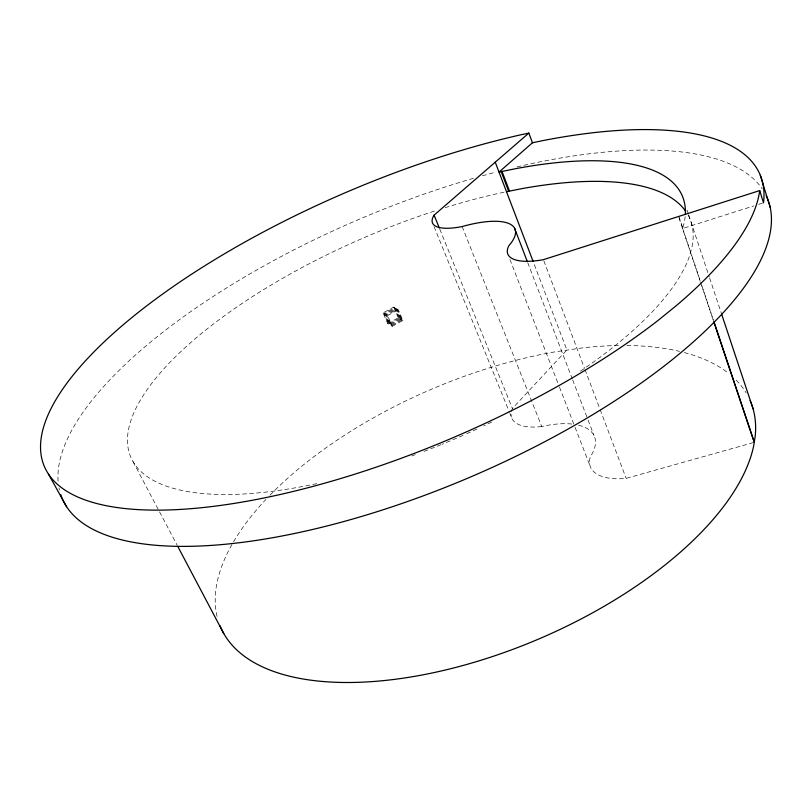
<?xml version="1.0" encoding="UTF-8"?>
<svg xmlns="http://www.w3.org/2000/svg" width="812" height="812" viewBox="0 0 812 812"><rect width="100%" height="100%" fill="white"/><g stroke="black" fill="none" stroke-linecap="round" stroke-linejoin="round"><path stroke-width="0.61" stroke-dasharray="4.06 3.04" d="M511.377 411.471A50.527 21.843 -21.1 0 1 512.392 408.477L566.888 349.942L533.535 262.54M392.226 326.302L402.884 320.507L398.296 309.748L393.698 307.119L383.071 312.864L387.689 323.572L392.226 326.302L387.598 315.533L383.071 312.864M387.598 315.533L398.296 309.748M387.689 323.572L398.276 317.817L402.884 320.507M685.145 216.571A305.88 106.92 -23.1 0 1 684.019 223.493L682.537 228.527L753.881 205.893M758.692 204.37L762.306 203.223M578.54 425.173A66.503 30.602 -21.9 0 1 590.476 456.445A55.855 26.4 -19.7 0 0 626.164 478.359L754.226 442.337M504.029 192.221L494.163 194.383A303.891 110.351 -23.1 0 0 445.23 207.649M133.046 461.652L158.979 510.778M159.568 511.895L177.249 545.4M393.698 307.119L398.276 317.817M434.126 226.781L509.459 412.252M509.936 413.43L511.367 416.952M439.81 229.197L512.392 408.477M462.16 226.558L541.766 426.523A66.503 30.602 -21.9 0 1 574.003 424.311M509.977 259.576L559.032 385.974M559.488 387.151L574.612 426.138M575.069 427.315L590.202 466.291M527.729 262.631L572.227 378.707M572.683 379.894L587.665 418.982M588.111 420.159L594.019 435.557M543.847 260.855L584.559 368.425M585.005 369.602L599.763 408.619M600.21 409.796L626.164 478.359M678.903 216.368L682.933 228.405M682.608 228.304L700.259 280.962M701.872 285.773L713.555 320.638M678.913 217.697L700.198 281.196M700.604 282.403L713.504 320.882M687.094 210.196L688.241 213.657M688.627 214.815L709.221 276.811M709.627 278.008L721.178 312.793M688.211 215.322A303.891 110.351 -23.1 0 1 691.936 247.183L689.54 255.912A303.891 110.351 -23.1 0 1 579.819 371.551M491.585 422.098A303.891 110.351 -23.1 0 1 483.688 425.894M476.867 429.091A303.891 110.351 -23.1 0 1 464.251 434.806M463.104 435.323A303.891 110.351 -23.1 0 1 442.205 444.205M441.038 444.682A303.891 110.351 -23.1 0 1 422.321 452.04M415.287 454.669A303.891 110.351 -23.1 0 1 411.765 455.958M316.741 483.647A303.891 110.351 -23.1 0 1 133.797 412.973A303.891 110.351 -23.1 0 1 434.867 210.937M217.048 616.399A287.996 135.919 -23.1 0 1 232.313 543.888M233.562 541.746A287.996 135.919 -23.1 0 1 265.9 499.451M269.98 495.188A287.996 135.919 -23.1 0 1 554.86 351.87L582.925 347.82A287.996 135.919 -23.1 0 1 619.739 345.496M626.834 345.496A287.996 135.919 -23.1 0 1 679.532 351.363M684.323 352.56A287.996 135.919 -23.1 0 1 728.516 373.287M736.19 380.138A287.996 135.919 -23.1 0 1 746.147 392.866M541.766 426.523A50.527 21.843 -21.1 0 1 511.032 414.313M59.459 490.123A383.203 140.354 -23.1 0 1 58.982 487.91M58.099 481.13A383.203 140.354 -23.1 0 1 474.035 178.153M482.44 175.768A383.203 140.354 -23.1 0 1 495.604 172.215M516.98 166.907A383.203 140.354 -23.1 0 1 762.204 188.82M401.037 319.431L390.41 325.206L385.781 314.467L396.449 308.692L401.037 319.431M401.96 319.969L391.313 325.754L386.685 315.005L397.372 309.22L401.96 319.969M399.189 318.355L388.593 324.11L383.974 313.402L394.612 307.636L399.189 318.355M400.113 318.893L389.496 324.658L384.878 313.929L395.535 308.164L400.113 318.893"/><path stroke-width="1.22" d="M532.439 142.78L528.856 133.087L434.115 215.129A53.521 16.697 -21.7 0 0 462.16 226.558A70.695 23.558 -22.3 0 1 508.921 245.62A59.52 20.422 -20.8 0 0 543.401 259.667L759.707 190.576L763.503 202.838A385.751 136.02 -23.1 0 0 541.502 140.882L532.439 142.78L499.015 172.083L515.468 168.713A305.88 106.92 -23.1 0 1 685.328 214.165M506.495 191.683L522.908 188.455A303.891 110.351 -23.1 0 1 685.744 211.333M528.856 133.087L520.39 134.893A387.04 133.797 -23.1 0 0 81.789 364.882A387.04 133.797 -23.1 0 0 189.247 508.819A387.04 133.797 -23.1 0 0 658.593 320.009L676.67 305.332A387.04 133.797 -23.1 0 0 759.707 190.576M48.436 474.025L66.594 506.698M177.838 546.517L223.807 633.614M434.115 215.129L439.333 228.02M514.564 228.273L527.272 261.444M502.009 171.423L509.489 191.043M501.166 171.596L508.637 191.206M495.239 162.197L533.088 261.362M713.961 321.836L754.267 442.063L755.19 436.348A287.996 135.919 -23.1 0 0 750.115 400.519M713.91 322.08L754.226 442.337L753.556 446.488A287.996 135.919 -23.1 0 1 494.203 655.974A287.996 135.919 -23.1 0 1 220.022 625.788M721.574 313.99L753.049 408.72M760.296 175.23L770.212 207.466M766.163 195.631A383.203 140.354 -23.1 0 1 467.357 478.339A383.203 140.354 -23.1 0 1 60.677 494.457"/></g></svg>
